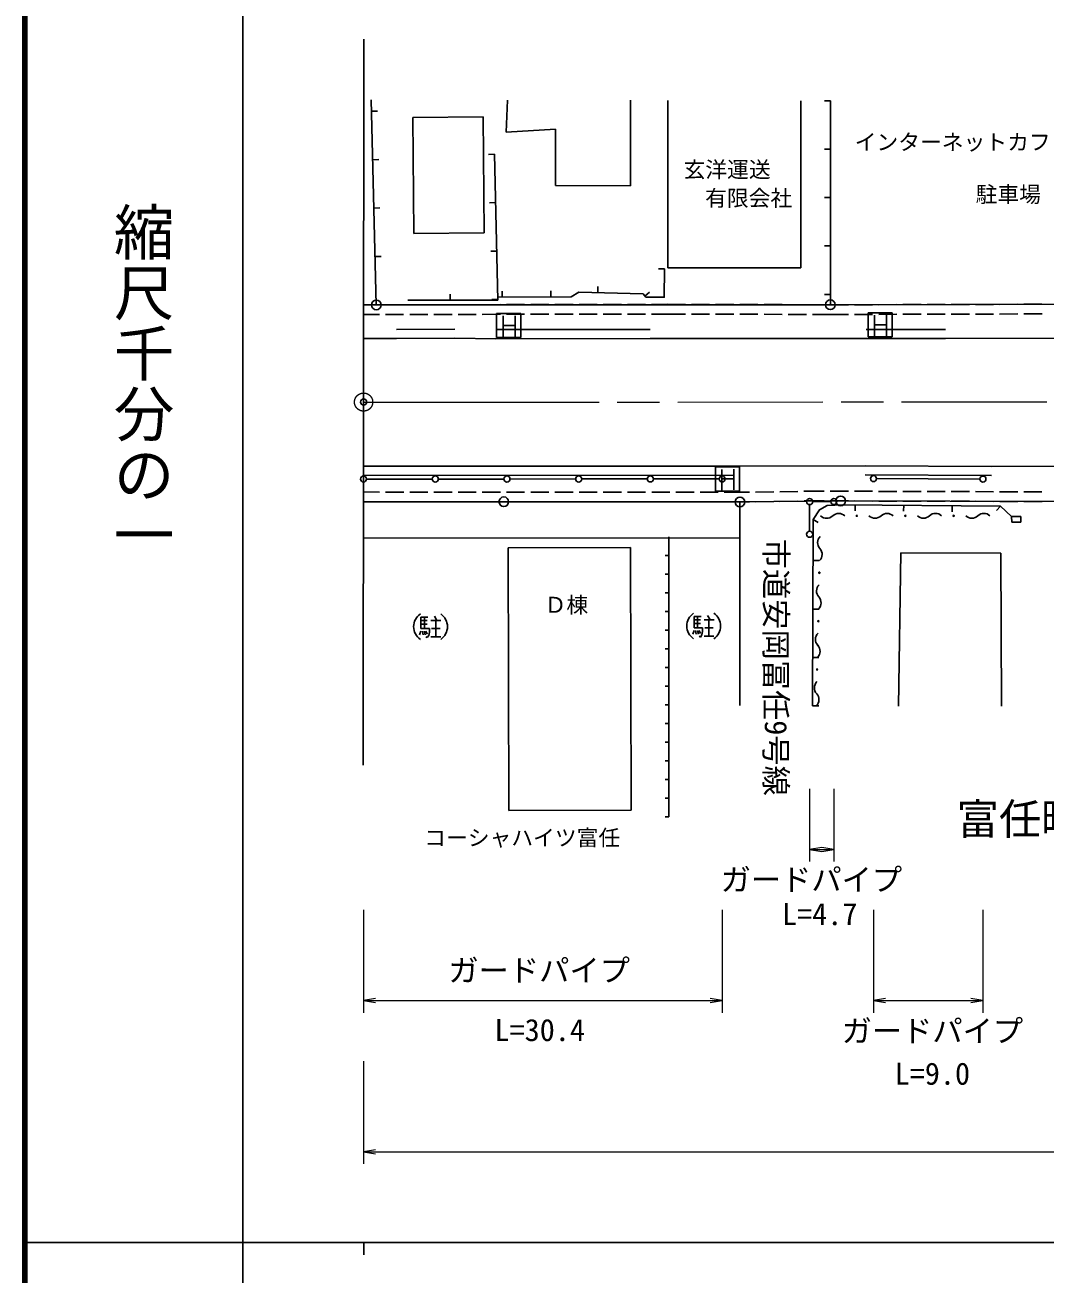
# Model space of a CAD drawing. Units: millimetres, scale not verified. Extents: x 40000 to 680000, y 20000 to 380000.
# Drawn here: x 40000 to 124311, y 202409 to 305617 of the extents above; entities that cross this region are included whole.
import ezdxf
from ezdxf.enums import TextEntityAlignment as Align

# ---------------------------------------------------------------- set-up
doc = ezdxf.new("R2010")
doc.units = ezdxf.units.MM
doc.header["$LTSCALE"] = 1000
doc.header["$PDMODE"] = 32
doc.header["$PDSIZE"] = 500
doc.linetypes.add('CHAIN', pattern=[18.5, 12, -1.5, 3.5, -1.5])
for name, color, linetype, lineweight in [('M-BGD', 7, 'Continuous', 25), ('M-BMK', 2, 'CHAIN', 13), ('M-BMK-OTRS', 5, 'Continuous', 25), ('M-BMK-ROW', 30, 'Continuous', 25), ('M-STR-HTXT', 7, 'Continuous', 13), ('M-STR-STRC', 7, 'Continuous', 25), ('M-TTL', 2, 'Continuous', 140), ('M-TTL-BAND', 7, 'Continuous', 25)]:
    doc.layers.add(name, color=color, linetype=linetype, lineweight=lineweight)
doc.layers.add('M-BMK-HTXT', color=7, linetype='Continuous')
doc.layers.add('M-OTRS', color=6, linetype='Continuous')
doc.styles.add('@ＭＳ ゴシック', font='')
doc.styles.add('ＭＳ ゴシック', font='')
doc.styles.get('@ＭＳ ゴシック').set_extended_font_data('@MS Gothic')
doc.styles.get('ＭＳ ゴシック').set_extended_font_data('MS Gothic')

# ---------------------------------------------------------------- blocks, each defined once
blk = doc.blocks.new('open_arrow')
at = {"color": 0, "linetype": 'Continuous', "lineweight": -2}
blk.add_lwpolyline([(7.5, 1.25), (0, 0), (7.5, -1.25)], dxfattribs=at)

msp = doc.modelspace()

# ---------------------------------------------------------------- linework, layer by layer
at = {"layer": 'M-BGD'}
for p, q in [((69039, 282488), (68614, 299436)), ((79783, 296749), (79869, 299412)), ((90043, 292326), (90062, 299391)), ((93132, 285560), (93141, 299384)), ((104117, 285556), (104122, 299361)), ((106593, 299356), (106093, 299357)), ((106593, 299356), (106572, 282496)), ((68638, 298483), (69138, 298496)), ((77874, 298033), (72065, 297980)), ((72065, 297980), (72152, 288394)), ((77960, 288446), (77874, 298033)), ((83839, 297013), (79783, 296749)), ((83839, 292342), (83839, 297013)), ((106588, 295356), (106088, 295357)), ((68738, 294484), (69238, 294497)), ((78817, 294937), (78317, 294926)), ((83839, 292342), (90043, 292326)), ((106583, 291356), (106083, 291357)), ((68838, 290486), (69338, 290498)), ((78906, 290938), (78406, 290927)), ((72152, 288394), (77960, 288446)), ((78994, 286939), (78494, 286928)), ((106578, 287356), (106078, 287357)), ((68939, 286487), (69438, 286499)), ((92852, 285477), (92352, 285478)), ((93132, 285560), (104117, 285556)), ((87336, 283505), (87349, 284005)), ((75140, 282881), (75139, 283381)), ((79082, 282940), (78582, 282929)), ((79453, 283122), (79451, 283622)), ((83453, 283137), (83451, 283637)), ((91246, 283218), (91633, 283534)), ((106573, 283356), (106073, 283357)), ((67997, 282486), (69298, 282489)), ((69039, 282488), (69539, 282501)), ((69798, 282489), (71298, 282492)), ((71798, 282493), (73298, 282496)), ((73798, 282497), (75298, 282500)), ((75798, 282501), (77298, 282504)), ((77798, 282505), (79298, 282508)), ((79798, 282509), (81298, 282512)), ((81798, 282512), (83298, 282515)), ((83798, 282516), (85298, 282519)), ((85798, 282520), (87298, 282523)), ((87798, 282524), (89298, 282527)), ((89798, 282528), (91298, 282531)), ((91798, 282532), (93099, 282534)), ((93099, 282534), (94586, 282530)), ((95086, 282529), (96586, 282524)), ((97086, 282523), (98586, 282519)), ((99086, 282517), (100586, 282513)), ((101086, 282512), (102586, 282507)), ((103086, 282506), (104586, 282502)), ((105086, 282500), (106572, 282496)), ((106572, 282496), (108060, 282500)), ((108560, 282501), (110060, 282505)), ((110560, 282506), (112060, 282510)), ((112560, 282511), (114060, 282515)), ((114560, 282516), (116060, 282520)), ((116560, 282521), (118060, 282525)), ((118560, 282526), (120060, 282530)), ((120560, 282531), (122060, 282535)), ((122560, 282536), (124060, 282540)), ((67996, 281686), (69297, 281689)), ((69797, 281689), (71297, 281692)), ((71797, 281693), (73297, 281696)), ((73797, 281697), (75297, 281700)), ((75797, 281701), (77297, 281704)), ((77797, 281705), (79297, 281708)), ((79797, 281709), (81297, 281712)), ((81797, 281712), (83297, 281715)), ((83797, 281716), (85297, 281719)), ((85797, 281720), (87297, 281723)), ((87797, 281724), (89297, 281727)), ((89797, 281728), (91297, 281731)), ((91797, 281732), (93099, 281734)), ((93099, 281734), (94586, 281730)), ((95086, 281729), (96586, 281724)), ((97086, 281723), (98586, 281719)), ((99086, 281717), (100586, 281713)), ((101086, 281712), (102586, 281707)), ((103086, 281706), (104586, 281702)), ((105086, 281700), (106572, 281696)), ((106572, 281696), (108061, 281700)), ((108561, 281701), (110061, 281705)), ((110561, 281706), (112061, 281710)), ((112561, 281711), (114061, 281715)), ((114561, 281716), (116061, 281720)), ((116561, 281721), (118061, 281725)), ((118561, 281726), (120061, 281730)), ((120561, 281731), (122061, 281735)), ((122561, 281736), (124061, 281740)), ((70707, 280453), (75521, 280476)), ((78915, 280442), (91685, 280450)), ((109535, 280452), (116074, 280466)), ((67981, 268398), (98627, 268406)), ((109438, 268438), (119878, 268390)), ((69301, 267026), (67980, 267027)), ((71301, 267024), (69801, 267026)), ((73301, 267023), (71801, 267024)), ((75301, 267021), (73801, 267022)), ((77301, 267019), (75801, 267021)), ((79301, 267018), (77801, 267019)), ((81301, 267016), (79801, 267017)), ((83301, 267014), (81801, 267016)), ((85301, 267013), (83801, 267014)), ((87301, 267011), (85801, 267012)), ((89301, 267009), (87801, 267011)), ((91301, 267008), (89801, 267009)), ((93301, 267006), (91801, 267007)), ((95301, 267005), (93801, 267006)), ((97301, 267003), (95801, 267004)), ((99121, 267001), (97801, 267002)), ((99887, 267014), (99121, 267001)), ((101886, 267046), (100387, 267022)), ((103886, 267078), (102386, 267054)), ((103892, 266278), (102392, 266254)), ((105151, 267098), (104386, 267086)), ((105157, 266298), (104392, 266286)), ((106060, 267095), (105151, 267098)), ((106062, 266295), (105157, 266298)), ((108060, 267089), (106560, 267094)), ((108062, 266289), (106562, 266294)), ((110060, 267083), (108560, 267087)), ((110062, 266283), (108562, 266287)), ((112060, 267077), (110560, 267081)), ((112062, 266277), (110562, 266281)), ((114060, 267070), (112560, 267075)), ((116060, 267064), (114560, 267069)), ((118060, 267058), (116560, 267063)), ((120060, 267052), (118560, 267057)), ((122060, 267046), (120560, 267050)), ((124060, 267040), (122560, 267044)), ((69303, 266226), (67979, 266227)), ((71303, 266224), (69803, 266226)), ((73303, 266223), (71803, 266224)), ((75303, 266221), (73803, 266222)), ((77303, 266219), (75803, 266221)), ((79303, 266218), (77803, 266219)), ((81303, 266216), (79803, 266217)), ((83303, 266214), (81803, 266216)), ((85303, 266213), (83803, 266214)), ((87303, 266211), (85803, 266212)), ((89303, 266209), (87803, 266211)), ((91303, 266208), (89803, 266209)), ((93303, 266206), (91803, 266207)), ((95303, 266205), (93803, 266206)), ((97303, 266203), (95803, 266204)), ((99127, 266201), (97803, 266202)), ((99083, 249372), (99092, 266201)), ((99892, 266214), (99127, 266201)), ((101892, 266246), (100392, 266222)), ((108629, 265971), (108624, 265471)), ((114062, 266270), (112562, 266275)), ((112629, 265935), (112624, 265436)), ((116062, 266264), (114562, 266269)), ((118062, 266258), (116562, 266263)), ((116628, 265900), (116624, 265400)), ((120062, 266252), (118562, 266257)), ((120628, 265863), (120287, 265496)), ((122062, 266246), (120562, 266250)), ((124062, 266240), (122562, 266244)), ((105104, 249359), (105152, 264763)), ((105152, 264763), (105574, 264495)), ((121553, 265003), (122308, 265004)), ((121554, 264530), (121553, 265003)), ((122308, 264530), (121554, 264530)), ((122308, 265004), (122308, 264530)), ((67976, 263232), (99090, 263216)), ((93210, 240191), (93208, 263326)), ((90053, 262447), (79948, 262423)), ((79948, 262423), (80000, 240723)), ((90104, 240747), (90053, 262447)), ((93208, 261784), (92908, 261784)), ((105141, 261359), (105641, 261357)), ((112381, 262011), (112212, 249344)), ((120651, 261965), (112381, 262011)), ((120711, 249326), (120651, 261965)), ((93209, 260241), (92909, 260241)), ((93209, 258699), (92909, 258699)), ((93209, 257157), (92909, 257157)), ((105129, 257359), (105629, 257357)), ((72725, 255754), (72725, 256692)), ((72725, 256692), (73310, 256692)), ((72725, 256401), (73255, 256401)), ((72725, 256107), (73252, 256107)), ((73022, 256692), (73022, 255754)), ((73553, 256401), (74374, 256401)), ((73553, 256401), (74367, 256401)), ((73844, 256757), (74018, 256462)), ((73957, 256401), (73957, 255049)), ((95303, 255806), (95303, 256744)), ((95303, 256744), (95888, 256744)), ((95303, 256453), (95833, 256453)), ((95303, 256159), (95830, 256159)), ((95600, 256744), (95600, 255806)), ((96130, 256453), (96952, 256453)), ((96130, 256453), (96945, 256453)), ((96421, 256809), (96596, 256515)), ((96535, 256453), (96535, 255102)), ((72728, 255518), (72610, 255228)), ((73433, 255754), (72725, 255754)), ((72845, 255520), (72905, 255228)), ((73021, 255518), (73080, 255230)), ((73139, 255518), (73256, 255283)), ((73142, 255053), (73252, 254991)), ((73252, 254991), (73375, 255159)), ((73375, 255159), (73433, 255450)), ((73433, 255450), (73433, 255754)), ((73549, 255049), (74364, 255049)), ((73611, 255754), (74309, 255754)), ((93209, 255614), (92909, 255614)), ((95305, 255570), (95188, 255280)), ((96011, 255806), (95303, 255806)), ((95423, 255572), (95483, 255280)), ((95599, 255570), (95658, 255282)), ((95716, 255570), (95834, 255335)), ((95720, 255105), (95830, 255043)), ((95830, 255043), (95953, 255211)), ((95953, 255211), (96011, 255502)), ((96011, 255502), (96011, 255806)), ((96127, 255102), (96942, 255102)), ((96189, 255806), (96887, 255806)), ((93209, 254072), (92909, 254072)), ((105117, 253359), (105617, 253357)), ((93209, 252530), (92909, 252530)), ((93209, 250987), (92909, 250987)), ((93209, 249445), (92909, 249445)), ((105104, 249359), (105604, 249357)), ((93209, 247902), (92909, 247902)), ((93209, 246360), (92909, 246360)), ((93210, 244818), (92910, 244818)), ((93210, 243275), (92910, 243275)), ((93210, 241733), (92910, 241733)), ((80000, 240723), (90104, 240747)), ((93210, 240191), (92910, 240191))]:
    msp.add_line(p, q, dxfattribs=at)
for points in [[(78817, 294937), (79083, 282884), (71651, 282879)], [(92852, 285477), (92843, 283121), (91327, 283119), (91092, 283406), (85779, 283546), (85142, 283144), (79078, 283120)], [(105152, 264763), (105658, 265558), (106317, 265902), (107588, 265980), (120626, 265864), (121553, 265003)]]:
    msp.add_lwpolyline(points, dxfattribs=at)
for centre in [(108760, 265056), (112760, 265058), (116760, 265061), (105657, 260356), (105569, 256357), (105481, 252358)]:
    msp.add_circle(centre, 50, dxfattribs=at)
for centre, radius, start, end in [((107260, 264530), 725, 46.43087, 133.63651), ((111260, 264532), 725, 46.43087, 133.63651), ((115260, 264535), 725, 46.43087, 133.63651), ((119260, 264537), 725, 46.43087, 133.63651), ((106259, 265580), 725, 226.43087, 313.63651), ((110259, 265582), 725, 226.43087, 313.63651), ((114259, 265584), 725, 226.43087, 313.63651), ((118259, 265587), 725, 226.43087, 313.63651), ((106236, 262844), 725, 135.14131, 222.34694), ((105165, 261867), 725, 315.14131, 42.34694), ((106149, 258844), 725, 135.14131, 222.34694), ((105077, 257868), 725, 315.14131, 42.34694), ((95963, 255953), 1264, 123.85503, 236.14497), ((96234, 255953), 1264, 303.85503, 56.14497), ((73385, 255901), 1264, 123.85503, 236.14497), ((73656, 255901), 1264, 303.85503, 56.14497), ((106061, 254845), 725, 135.14131, 222.34694), ((104989, 253869), 725, 315.14131, 42.34694), ((105973, 250846), 725, 135.14131, 222.34694), ((104902, 249870), 725, 315.14131, 42.34694)]:
    msp.add_arc(centre, radius, start, end, dxfattribs=at)
at = {"layer": 'M-BMK'}
for p, q in [((67988, 274457), (75451, 274448)), ((75451, 274448), (139030, 274494))]:
    msp.add_line(p, q, dxfattribs=at)
msp.add_circle((67988, 274457), 750, dxfattribs=at)
at = {"layer": 'M-BMK-OTRS'}
for p, q in [((67988, 274457), (68020, 304457)), ((67955, 244457), (67988, 274457))]:
    msp.add_line(p, q, dxfattribs=at)
at = {"layer": 'M-BMK-ROW'}
for points in [[(67997, 282486), (69039, 282488), (106572, 282496), (127149, 282548), (130047, 282555), (131093, 282259), (168353, 282233), (170804, 282233), (189342, 282242), (207770, 282256)], [(305448, 266281), (301705, 266278), (297426, 266274), (275136, 266257), (243440, 266257), (192028, 266220), (185152, 266209), (166450, 266232), (146003, 266205), (125467, 266235), (107425, 266291), (99127, 266201), (79577, 266220), (67979, 266227)]]:
    msp.add_lwpolyline(points, dxfattribs=at)
for centre in [(69039, 282488), (106572, 282496), (79577, 266220), (99092, 266201), (107425, 266291)]:
    msp.add_circle(centre, 400, dxfattribs=at)
at = {"layer": 'M-OTRS'}
msp.add_point((67988, 274457), dxfattribs=at)
at = {"layer": 'M-STR-HTXT'}
for p, q in [((104857, 242500), (104857, 236488)), ((106857, 242500), (106857, 236488)), ((104857, 237488), (106857, 237488)), ((67981, 232500), (67981, 224000)), ((97627, 232500), (97627, 224000)), ((110136, 232500), (110136, 224000)), ((119177, 232500), (119177, 224000)), ((67981, 225000), (97627, 225000)), ((110136, 225000), (119177, 225000)), ((67979, 220000), (67979, 211500)), ((67979, 212500), (297426, 212500))]:
    msp.add_line(p, q, dxfattribs=at)
at = {"layer": 'M-STR-STRC'}
for p, q in [((80987, 281786), (78987, 281786)), ((78987, 281786), (78987, 279786)), ((80987, 279786), (80987, 281786)), ((111690, 281844), (109690, 281844)), ((109690, 281844), (109690, 279844)), ((111690, 279844), (111690, 281844)), ((79527, 279871), (79527, 281570)), ((79527, 280786), (80519, 280786)), ((80519, 281581), (80519, 279876)), ((110230, 279928), (110230, 281628)), ((110230, 280844), (111221, 280844)), ((111221, 281639), (111221, 279934)), ((70711, 279703), (67994, 279709)), ((70711, 279703), (75525, 279726)), ((78916, 279692), (75525, 279726)), ((78916, 279692), (91685, 279700)), ((78987, 279786), (80987, 279786)), ((109537, 279702), (91685, 279700)), ((109537, 279702), (116076, 279716)), ((109690, 279844), (111690, 279844)), ((131013, 279735), (116076, 279716)), ((67982, 269148), (98626, 269156)), ((99065, 269105), (97065, 269105)), ((97065, 269105), (97065, 267105)), ((97605, 267190), (97605, 268890)), ((98597, 268901), (98597, 267196)), ((109441, 269188), (98626, 269156)), ((99065, 267105), (99065, 269105)), ((109441, 269188), (119882, 269140)), ((119882, 269140), (126027, 269172)), ((73660, 268100), (68231, 268098)), ((79589, 268101), (74160, 268100)), ((85518, 268103), (80089, 268101)), ((91448, 268104), (86018, 268103)), ((97377, 268106), (91948, 268105)), ((97605, 268105), (98597, 268105)), ((110386, 268133), (118927, 268094)), ((97065, 267105), (99065, 267105)), ((104857, 263782), (104857, 265982)), ((105107, 266232), (106607, 266232))]:
    msp.add_line(p, q, dxfattribs=at)
for centre in [(67981, 268098), (73910, 268100), (79839, 268101), (85768, 268103), (91698, 268104), (97627, 268106), (110136, 268134), (119177, 268093), (104857, 266232), (106857, 266232), (104857, 263532)]:
    msp.add_circle(centre, 250, dxfattribs=at)
at = {"layer": 'M-TTL'}
msp.add_line((40000, 380000), (40000, 20000), dxfattribs=at)
at = {"layer": 'M-TTL-BAND'}
for p, q in [((58000, 370000), (58000, 20000)), ((40000, 205000), (579000, 205000)), ((68000, 205000), (68000, 204000))]:
    msp.add_line(p, q, dxfattribs=at)

# ---------------------------------------------------------------- block references
at = {"layer": 'M-STR-HTXT', "xscale": 133, "yscale": 133}
for p in [(104857, 237488), (67981, 225000), (110136, 225000), (67979, 212500)]:
    msp.add_blockref('open_arrow', p, dxfattribs=at)
at = {"layer": 'M-STR-HTXT', "xscale": 133, "yscale": 133, "rotation": 180}
for p in [(106857, 237488), (97627, 225000), (119177, 225000)]:
    msp.add_blockref('open_arrow', p, dxfattribs=at)

# ---------------------------------------------------------------- texts
at = {"layer": 'M-BGD', "style": 'ＭＳ ゴシック'}
for s, p in [('インターネットカフェ\u3000自由空間', (122080, 295941)), ('玄洋運送', (98031, 293671)), ('有限会社', (99816, 291311)), ('駐車場', (121277, 291622))]:
    msp.add_text(s, height=1320, dxfattribs=at).set_placement(p, align=Align.MIDDLE_CENTER)
for s, p in [('Ｄ棟', (82950, 256648)), ('コーシャハイツ富任', (72997, 237401))]:
    msp.add_text(s, height=1320, dxfattribs=at).set_placement(p, align=Align.BOTTOM_LEFT)
at = {"layer": 'M-BMK-HTXT', "style": 'ＭＳ ゴシック'}
msp.add_text('市道安岡冨任9号線', height=1833, rotation=269.97, dxfattribs=at).set_placement((102073, 252543), align=Align.MIDDLE_CENTER)
msp.add_text('富任町二丁目', height=2566, dxfattribs=at).set_placement((127500, 240000), align=Align.MIDDLE_CENTER)
at = {"layer": 'M-STR-HTXT', "style": 'ＭＳ ゴシック'}
for p in [(105000, 235000), (82500, 227500), (115000, 222500)]:
    msp.add_text('ガードパイプ', height=1833, dxfattribs=at).set_placement(p, align=Align.MIDDLE_CENTER)
for s, p in [('L=4.7', (105686, 230687)), ('L=30.4', (82547, 221106)), ('L=9.0', (115000, 217500))]:
    msp.add_text(s, height=1833, dxfattribs=at).set_placement(p, align=Align.BOTTOM_CENTER)
at = {"layer": 'M-TTL-BAND', "style": '@ＭＳ ゴシック'}
msp.add_text('縮尺千分の一', height=3666, rotation=270, dxfattribs=at).set_placement((49777, 261030), align=Align.MIDDLE_RIGHT)

doc.saveas('drawing.dxf')
